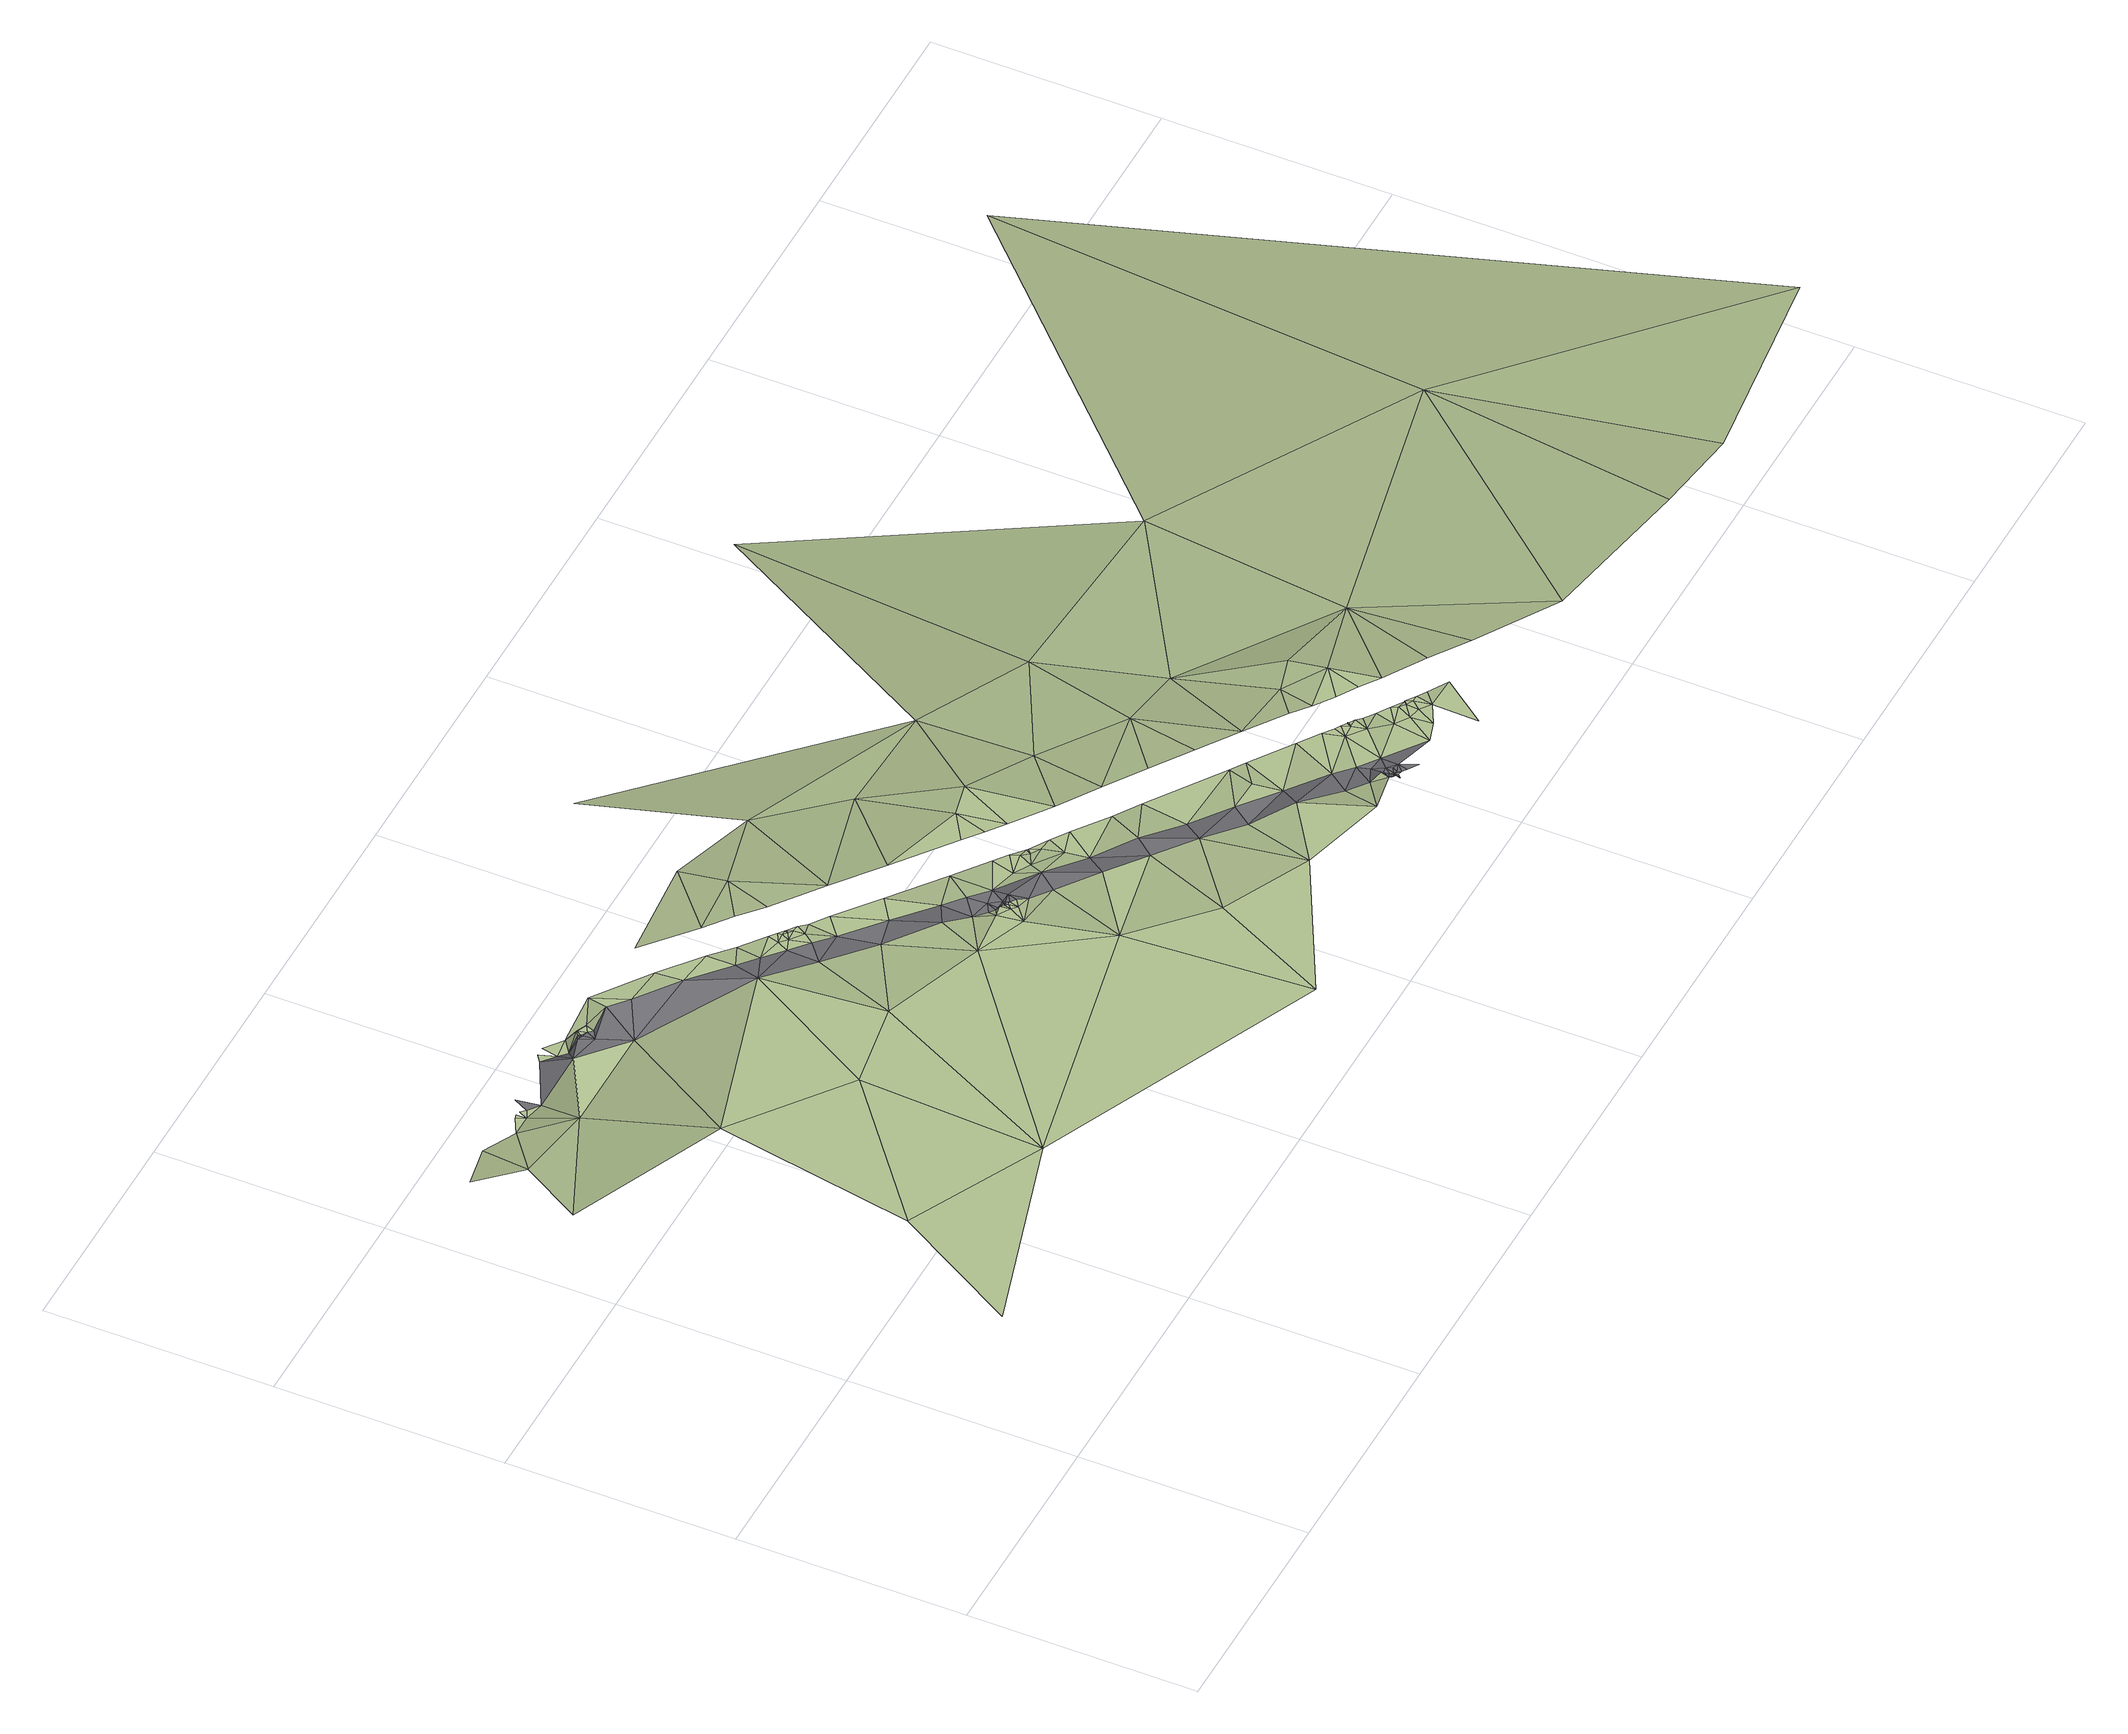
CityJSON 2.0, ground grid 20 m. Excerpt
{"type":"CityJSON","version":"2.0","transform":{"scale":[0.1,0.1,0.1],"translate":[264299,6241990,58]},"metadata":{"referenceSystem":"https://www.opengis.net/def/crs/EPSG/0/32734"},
"CityObjects":{
"terrain1":{"type":"TINRelief","geometry":[{"type":"CompositeSurface","lod":"1","boundaries":[[[0,1,2]],[[3,4,0]],[[2,3,0]],[[4,5,6]],[[6,5,7]],[[8,7,9]],[[7,10,9]],[[5,10,7]],[[10,5,11]],[[4,12,5]],[[11,13,10]],[[14,13,11]],[[5,15,11]],[[11,16,17]],[[16,11,15]],[[15,5,18]],[[2,19,3]],[[3,20,4]],[[12,18,5]],[[20,12,4]],[[21,22,23]],[[24,21,25]],[[26,21,24]],[[27,25,28]],[[28,29,30]],[[27,28,30]],[[30,31,27]],[[25,27,24]],[[27,31,32]],[[32,31,33]],[[24,27,32]],[[32,33,34]],[[35,19,2]],[[19,20,3]],[[24,32,36]],[[36,32,34]],[[37,36,34]],[[36,37,38]],[[39,38,37]],[[40,2,41]],[[40,35,2]],[[20,19,42]],[[39,43,38]],[[43,39,44]],[[42,19,45]],[[43,44,46]],[[47,46,44]],[[35,45,19]],[[47,48,49]],[[47,50,46]],[[50,47,49]],[[51,49,48]],[[48,52,51]],[[53,49,51]],[[54,50,49]],[[49,53,54]],[[51,52,55]],[[53,51,56]],[[57,55,52]],[[51,58,56]],[[58,51,55]],[[59,54,53]],[[53,56,59]],[[56,60,59]],[[56,58,60]],[[58,55,61]],[[58,61,60]],[[57,62,55]],[[62,61,55]],[[45,35,63]],[[64,65,66]],[[62,57,67]],[[57,68,67]],[[69,63,35]],[[66,70,71]],[[35,40,72]],[[72,73,35]],[[73,69,35]],[[40,41,74]],[[70,75,71]],[[67,68,76]],[[64,66,71]],[[77,76,68]],[[78,73,72]],[[79,69,73]],[[79,73,80]],[[72,81,78]],[[82,73,78]],[[80,73,82]],[[75,83,71]],[[72,40,84]],[[82,78,85]],[[86,80,82]],[[78,87,85]],[[81,87,78]],[[72,88,81]],[[86,82,85]],[[86,85,89]],[[85,87,89]],[[90,87,81]],[[89,87,90]],[[90,81,91]],[[91,81,88]],[[72,84,88]],[[76,77,92]],[[93,92,77]],[[41,94,74]],[[95,84,40]],[[96,92,93]],[[40,74,97]],[[98,71,83]],[[92,96,99]],[[96,100,101]],[[97,95,40]],[[71,98,64]],[[99,96,101]],[[100,102,101]],[[101,103,99]],[[101,102,104]],[[101,104,103]],[[105,83,106]],[[102,100,107]],[[108,104,102]],[[100,109,107]],[[102,110,108]],[[103,104,111]],[[112,97,74]],[[102,107,110]],[[108,111,104]],[[94,112,74]],[[111,108,113]],[[113,108,110]],[[106,114,115]],[[98,83,105]],[[107,116,110]],[[116,113,110]],[[107,109,117]],[[117,116,107]],[[118,115,114]],[[115,105,106]],[[119,109,120]],[[109,119,117]],[[121,115,118]],[[122,112,94]],[[121,123,115]],[[124,120,125]],[[120,124,119]],[[126,123,121]],[[94,127,122]],[[105,115,123]],[[94,128,127]],[[129,124,125]],[[130,131,98]],[[105,130,98]],[[125,132,129]],[[123,126,133]],[[126,134,133]],[[127,128,135]],[[132,136,137]],[[123,130,105]],[[129,132,137]],[[128,138,135]],[[128,139,138]],[[140,137,136]],[[130,123,133]],[[140,129,137]],[[138,139,141]],[[142,134,143]],[[144,139,145]],[[146,141,139]],[[146,139,144]],[[134,142,133]],[[147,136,148]],[[149,150,145]],[[145,150,144]],[[136,147,140]],[[146,144,151]],[[151,144,150]],[[152,150,149]],[[150,152,151]],[[152,153,151]],[[142,143,154]],[[155,148,156]],[[148,157,147]],[[158,155,156]],[[148,155,157]],[[154,159,142]],[[155,158,160]],[[161,158,162]],[[163,157,155]],[[158,161,160]],[[130,133,164]],[[155,165,163]],[[155,166,165]],[[155,160,166]],[[164,133,142]],[[165,166,167]],[[168,167,166]],[[166,160,169]],[[170,167,168]],[[168,166,169]],[[160,171,169]],[[161,162,172]],[[159,173,174]],[[175,142,159]],[[160,161,176]],[[177,172,162]],[[171,160,176]],[[161,178,176]],[[172,179,161]],[[172,177,180]],[[161,179,178]],[[174,173,181]],[[174,175,159]],[[182,180,177]],[[183,172,180]],[[183,179,172]],[[184,178,179]],[[184,179,183]],[[185,183,180]],[[182,185,180]],[[186,184,183]],[[183,185,186]],[[142,175,164]],[[187,185,182]],[[186,185,187]],[[188,189,181]],[[190,182,191]],[[181,189,174]],[[192,187,182]],[[189,188,193]],[[182,190,192]],[[174,194,175]],[[193,195,189]],[[194,174,189]],[[196,130,164]],[[189,195,197]],[[194,197,175]],[[189,197,194]],[[197,195,198]],[[198,199,197]],[[175,200,164]],[[197,199,201]],[[200,175,197]],[[200,196,164]],[[201,202,197]],[[200,197,202]],[[202,201,203]],[[202,203,204]],[[205,200,202]],[[202,204,206]],[[205,202,206]]]}]},
"road1":{"type":"Road","attributes":{"highway":"motorway_link","surface":"asphalt","lanes":1,"width":2.2,"oneway":"yes"},"geometry":[{"type":"MultiSurface","lod":"1","boundaries":[[[16,15,207]],[[18,23,15]],[[21,23,18]],[[21,18,25]],[[25,18,208]],[[208,18,209]],[[18,12,209]],[[25,208,28]],[[209,210,208]],[[28,208,29]],[[29,208,210]],[[30,29,210]],[[31,210,209]],[[30,210,31]],[[33,31,209]],[[34,209,12]],[[33,209,34]],[[12,37,34]],[[12,39,37]],[[12,20,39]],[[39,20,44]],[[44,20,47]],[[47,20,48]],[[42,48,20]],[[48,42,52]],[[42,57,52]],[[42,45,57]],[[57,45,68]],[[68,45,63]],[[77,68,63]],[[69,77,63]],[[211,69,79]],[[77,69,93]],[[79,80,211]],[[212,80,86]],[[69,211,93]],[[211,80,212]],[[213,212,86]],[[86,89,213]],[[89,214,213]],[[89,90,214]],[[215,212,213]],[[212,215,211]],[[215,213,214]],[[216,214,90]],[[216,90,91]],[[214,216,215]],[[96,93,211]],[[211,215,96]],[[91,88,216]],[[216,96,215]],[[100,216,88]],[[100,96,216]],[[88,84,100]],[[100,84,95]],[[95,109,100]],[[97,109,95]],[[109,97,120]],[[120,97,112]],[[112,125,120]],[[112,132,125]],[[132,112,122]],[[122,136,132]],[[122,127,136]],[[136,127,148]],[[148,127,135]],[[156,135,138]],[[156,148,135]],[[138,141,217]],[[146,218,141]],[[146,151,219]],[[218,146,219]],[[138,217,156]],[[141,218,217]],[[151,220,219]],[[221,220,151]],[[222,218,219]],[[151,153,221]],[[219,220,222]],[[220,221,223]],[[217,218,222]],[[223,222,220]],[[224,221,153]],[[221,224,223]],[[224,153,225]],[[224,222,223]],[[217,158,156]],[[158,217,222]],[[225,226,224]],[[224,158,222]],[[162,158,224]]]}]}
},
"vertices":[
[71,181,119],[2,66,122],[191,122,119],[204,287,114],[108,361,113],[119,488,63],[30,451,50],[65,507,46],[46,548,32],[83,555,31],[102,535,42],[121,535,42],[198,479,83],[117,543,42],[121,544,42],[139,531,42],[129,539,42],[125,543,42],[159,513,83],[284,300,114],[277,410,111],[171,532,67],[166,547,67],[159,542,67],[190,535,67],[178,526,67],[174,547,67],[188,524,83],[184,521,83],[184,519,83],[185,519,83],[190,516,83],[197,520,83],[194,512,83],[202,505,105],[376,267,114],[205,522,105],[218,491,105],[250,486,108],[251,462,109],[440,175,114],[446,8,119],[316,376,109],[284,458,109],[284,433,109],[355,341,109],[304,441,108],[300,419,109],[317,404,109],[322,414,109],[325,424,109],[328,408,109],[333,390,109],[332,415,109],[331,419,109],[340,399,109],[335,412,109],[349,376,108],[339,409,109],[336,415,109],[337,414,109],[345,408,109],[352,402,108],[394,307,113],[373,526,96],[269,512,108],[313,476,107],[367,391,108],[382,347,109],[414,290,109],[335,458,108],[373,482,104],[423,250,113],[420,272,113],[501,115,116],[357,440,107],[404,362,108],[415,318,109],[431,265,113],[424,281,109],[429,277,109],[436,261,113],[430,274,113],[399,408,107],[468,246,110],[433,271,113],[434,273,113],[435,269,113],[451,259,110],[434,272,113],[438,269,113],[443,266,113],[450,327,107],[432,304,109],[580,78,115],[502,220,111],[448,289,109],[535,194,111],[457,505,88],[479,304,108],[482,263,110],[473,283,108],[488,275,108],[491,295,108],[494,287,108],[514,440,89],[440,376,107],[512,257,108],[500,281,107],[515,237,108],[509,276,107],[503,286,107],[569,168,111],[504,285,107],[491,337,107],[517,354,106],[520,274,108],[535,264,108],[507,324,107],[566,242,107],[549,211,111],[523,312,107],[603,142,108],[548,361,106],[589,227,107],[582,185,108],[558,288,106],[636,116,114],[658,57,115],[654,183,106],[620,438,84],[450,652,52],[616,160,108],[614,333,94],[593,264,107],[670,90,108],[650,134,107],[646,159,108],[687,77,108],[692,63,115],[666,174,107],[695,71,115],[682,282,97],[628,241,106],[700,64,108],[697,59,115],[699,67,108],[704,149,106],[683,108,108],[702,58,108],[703,62,108],[704,64,108],[705,61,108],[709,60,108],[663,217,106],[728,118,106],[700,95,106],[723,136,106],[717,82,106],[698,193,106],[743,106,106],[758,90,105],[753,57,105],[732,129,106],[720,388,82],[737,126,106],[740,119,106],[742,123,106],[743,122,106],[748,119,106],[743,123,106],[753,115,105],[770,82,105],[732,169,106],[759,189,101],[750,280,83],[763,108,105],[772,63,105],[774,101,105],[777,95,105],[781,80,105],[750,157,104],[791,73,105],[782,91,105],[784,94,105],[788,88,105],[785,94,105],[794,88,105],[767,145,104],[794,165,104],[820,72,105],[790,32,105],[803,83,104],[785,134,104],[791,198,101],[802,122,104],[805,684,15],[881,190,84],[838,100,104],[873,78,102],[917,383,68],[944,34,102],[1144,250,70],[1089,11,97],[1178,7,83],[1242,675,0],[1374,35,72],
[136,552,42],[180,519,83],[186,507,83],[185,517,83],[433,286,109],[432,276,109],[435,274,113],[437,272,113],[440,276,109],[445,274,113],[703,84,106],[702,72,108],[702,67,108],[705,65,108],[707,63,108],[707,73,108],[710,68,108],[715,66,108],[713,57,108],[722,51,108]
]}
